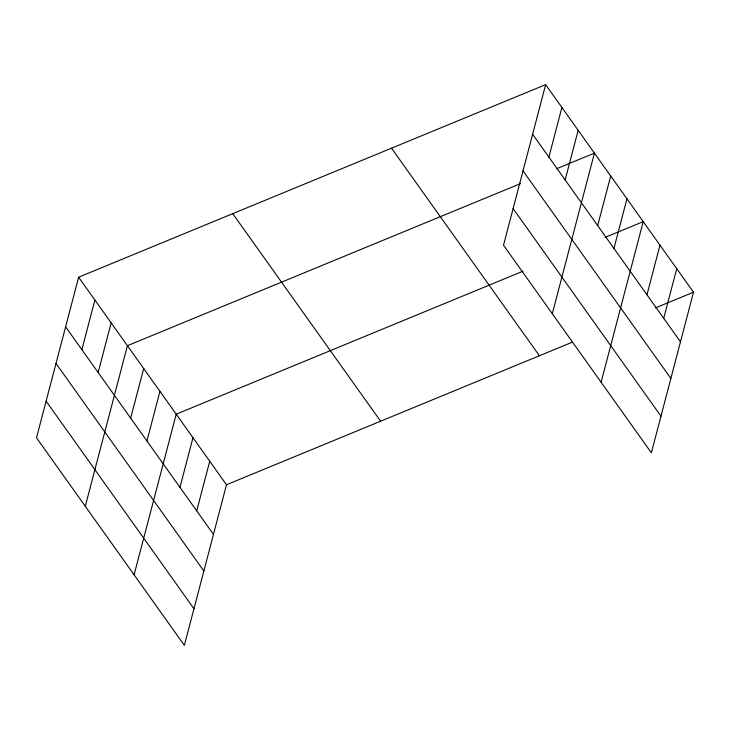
<?xml version="1.0" encoding="UTF-8"?>
<svg xmlns="http://www.w3.org/2000/svg" width="730" height="730" viewBox="0 0 730 730"><rect width="100%" height="100%" fill="white"/><g stroke="black" fill="none" stroke-linecap="round" stroke-linejoin="round"><path stroke-width="1.09" d="M78.63 277.199L36.5 437.79L184.361 645.356L226.492 484.766L78.63 277.199L545.639 84.644L693.5 292.21L651.37 452.801L503.508 245.234L545.639 84.644M81.879 349.661L94.891 300.03M98.139 372.492L111.161 322.87M85.291 506.292L127.421 345.701L520.463 183.641M130.67 418.162L143.691 368.531M146.931 440.993L159.952 391.362M134.092 574.784L176.222 414.193L523.018 271.195M179.954 487.348L192.975 437.717M196.717 510.872L209.738 461.241M548.887 157.105L561.899 107.474M565.148 179.936L578.169 130.305M552.3 313.727L594.43 153.136L556.415 168.812M597.678 225.597L610.7 175.966M613.939 248.428L626.961 198.797M601.1 382.228L643.23 221.637L605.216 237.305M646.962 294.792L659.984 245.161M663.725 318.316L676.746 268.686M226.492 484.766L572.265 342.197M655.485 307.877L693.5 292.21M532.617 134.265L680.479 341.841M523.008 170.884L670.87 378.45M513.117 208.616L660.978 416.182M391.526 148.181L539.388 355.756M232.742 213.653L380.604 421.219M65.609 326.83L213.47 534.396M56 363.449L203.862 571.015M46.109 401.181L193.97 608.747"/></g></svg>
